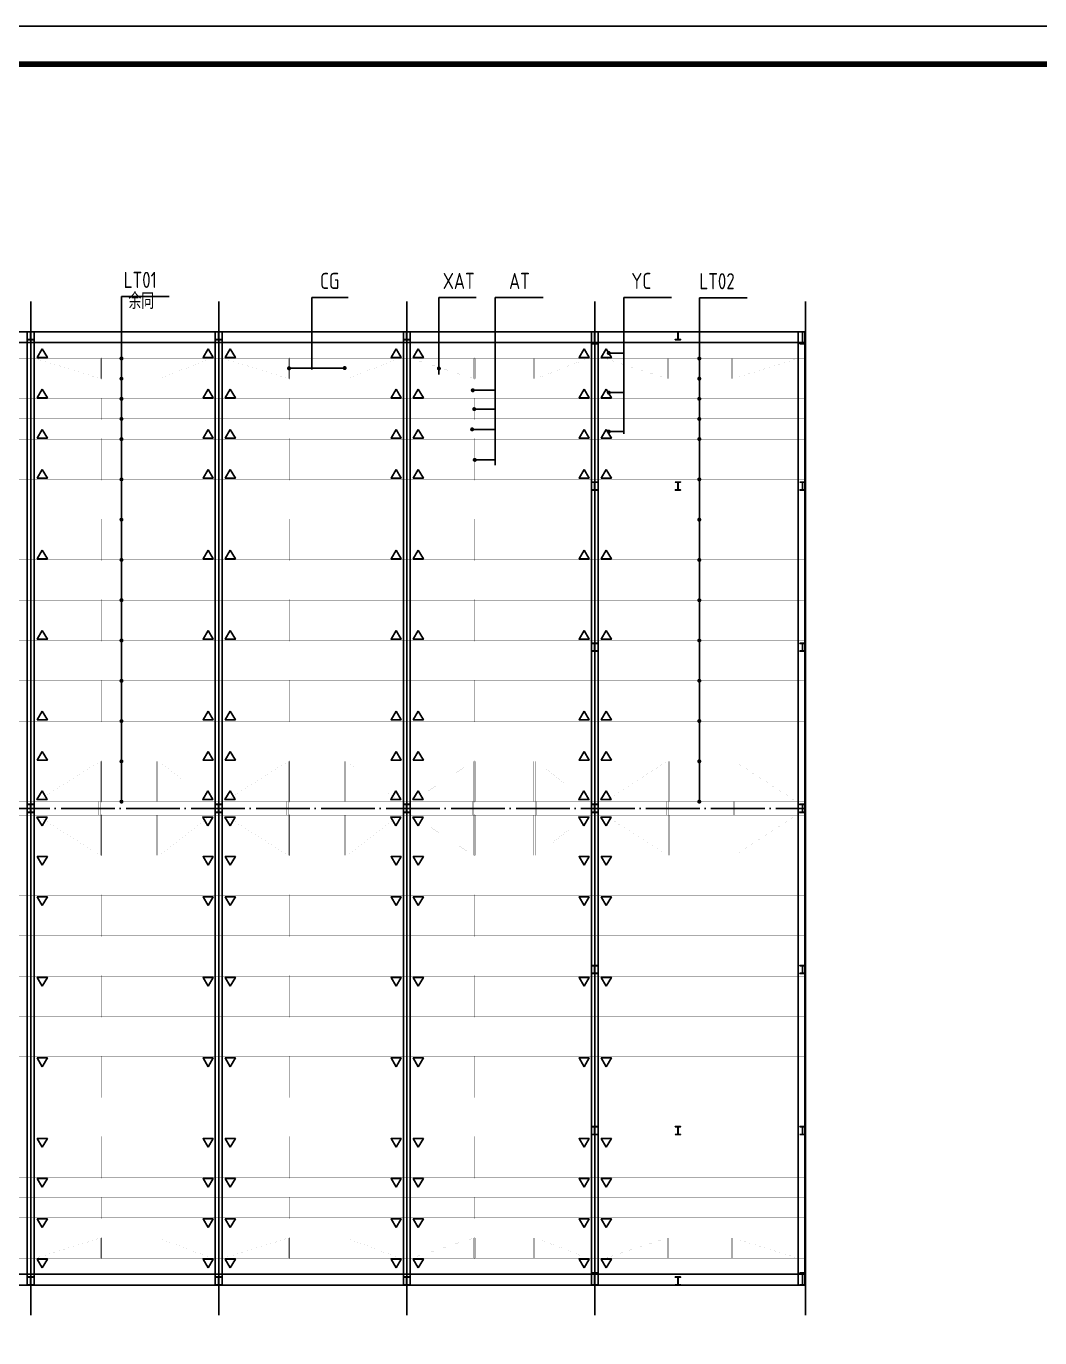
# Model space of a CAD drawing. Extents: x 180850 to 1400258, y 48356 to 327067.
# Drawn here: x 960796 to 998534, y 171543 to 220382 of the extents above; entities that cross this region are included whole.
import ezdxf
from ezdxf.enums import TextEntityAlignment as Align

# ---------------------------------------------------------------- set-up
doc = ezdxf.new("R2010")
doc.units = 0
doc.header["$LTSCALE"] = 1000
doc.linetypes.add('DOTE', pattern=[2.42, 2, -0.2, 0.02, -0.2])
doc.layers.add('_0', color=7, linetype='Continuous', lineweight=25)
for name, color, linetype in [('AXIS', 3, 'Continuous'), ('DOTE', 1, 'Continuous'), ('GL', 150, 'Continuous'), ('GZ', 50, 'Continuous'), ('LT', 27, 'Continuous'), ('PUB_TITLE', 4, 'Continuous'), ('THIN', 7, 'Continuous')]:
    doc.layers.add(name, color=color, linetype=linetype)
doc.styles.add('TSSD_Norm', font='tssdeng.shx', dxfattribs={"bigfont": 'hztxt.shx'})

# ---------------------------------------------------------------- blocks, each defined once
blk = doc.blocks.new('A$C33B20A31')
at = {"layer": 'GZ'}
for points in [[(20550, 35200), (20750, 35200), (20750, 35210), (20657, 35210), (20653, 35215), (20653, 35485), (20657, 35490), (20750, 35490), (20750, 35500), (20550, 35500), (20550, 35490), (20643, 35490), (20647, 35486), (20647, 35215), (20643, 35210), (20550, 35210), (20550, 35200)], [(27550, 35200), (27750, 35200), (27750, 35210), (27657, 35210), (27653, 35215), (27653, 35485), (27657, 35490), (27750, 35490), (27750, 35500), (27550, 35500), (27550, 35490), (27643, 35490), (27647, 35486), (27647, 35215), (27643, 35210), (27550, 35210), (27550, 35200)], [(34550, 35200), (34750, 35200), (34750, 35210), (34657, 35210), (34653, 35215), (34653, 35485), (34657, 35490), (34750, 35490), (34750, 35500), (34550, 35500), (34550, 35490), (34643, 35490), (34647, 35486), (34647, 35215), (34643, 35210), (34550, 35210), (34550, 35200)], [(41550, 35050), (41750, 35050), (41750, 35060), (41657, 35060), (41653, 35065), (41653, 35485), (41657, 35490), (41750, 35490), (41750, 35500), (41550, 35500), (41550, 35490), (41643, 35490), (41647, 35486), (41647, 35065), (41643, 35060), (41550, 35060), (41550, 35050)], [(44650, 35500), (44850, 35500), (44850, 35490), (44757, 35490), (44753, 35485), (44753, 35215), (44757, 35210), (44850, 35210), (44850, 35200), (44650, 35200), (44650, 35210), (44743, 35210), (44747, 35214), (44747, 35485), (44743, 35490), (44650, 35490), (44650, 35500)], [(49290, 35050), (49490, 35050), (49490, 35060), (49397, 35060), (49393, 35065), (49393, 35485), (49397, 35490), (49490, 35490), (49490, 35500), (49290, 35500), (49290, 35490), (49383, 35490), (49387, 35486), (49387, 35065), (49383, 35060), (49290, 35060), (49290, 35050)], [(41550, 29900), (41750, 29900), (41750, 29890), (41657, 29890), (41653, 29885), (41653, 29615), (41657, 29610), (41750, 29610), (41750, 29600), (41550, 29600), (41550, 29610), (41643, 29610), (41647, 29615), (41647, 29885), (41643, 29890), (41550, 29890), (41550, 29900)], [(44650, 29900), (44850, 29900), (44850, 29890), (44757, 29890), (44753, 29885), (44753, 29615), (44757, 29610), (44850, 29610), (44850, 29600), (44650, 29600), (44650, 29610), (44743, 29610), (44747, 29615), (44747, 29885), (44743, 29890), (44650, 29890), (44650, 29900)], [(49290, 29900), (49490, 29900), (49490, 29890), (49397, 29890), (49393, 29885), (49393, 29615), (49397, 29610), (49490, 29610), (49490, 29600), (49290, 29600), (49290, 29610), (49383, 29610), (49387, 29615), (49387, 29885), (49383, 29890), (49290, 29890), (49290, 29900)], [(41550, 23900), (41750, 23900), (41750, 23890), (41657, 23890), (41653, 23885), (41653, 23615), (41657, 23610), (41750, 23610), (41750, 23600), (41550, 23600), (41550, 23610), (41643, 23610), (41647, 23615), (41647, 23885), (41643, 23890), (41550, 23890), (41550, 23900)], [(49290, 23900), (49490, 23900), (49490, 23890), (49397, 23890), (49393, 23885), (49393, 23615), (49397, 23610), (49490, 23610), (49490, 23600), (49290, 23600), (49290, 23610), (49383, 23610), (49387, 23615), (49387, 23885), (49383, 23890), (49290, 23890), (49290, 23900)], [(20540, 17900), (20760, 17900), (20760, 17890), (20657, 17890), (20653, 17885), (20653, 17615), (20657, 17610), (20760, 17610), (20760, 17600), (20540, 17600), (20540, 17610), (20643, 17610), (20647, 17615), (20647, 17885), (20643, 17890), (20540, 17890), (20540, 17900)], [(27540, 17900), (27760, 17900), (27760, 17890), (27657, 17890), (27653, 17885), (27653, 17615), (27657, 17610), (27760, 17610), (27760, 17600), (27540, 17600), (27540, 17610), (27643, 17610), (27647, 17615), (27647, 17885), (27643, 17890), (27540, 17890), (27540, 17900)], [(34540, 17900), (34760, 17900), (34760, 17890), (34657, 17890), (34653, 17885), (34653, 17615), (34657, 17610), (34760, 17610), (34760, 17600), (34540, 17600), (34540, 17610), (34643, 17610), (34647, 17615), (34647, 17885), (34643, 17890), (34540, 17890), (34540, 17900)], [(41540, 17900), (41760, 17900), (41760, 17890), (41657, 17890), (41653, 17885), (41653, 17615), (41657, 17610), (41760, 17610), (41760, 17600), (41540, 17600), (41540, 17610), (41643, 17610), (41647, 17615), (41647, 17885), (41643, 17890), (41540, 17890), (41540, 17900)], [(49280, 17900), (49500, 17900), (49500, 17890), (49397, 17890), (49393, 17885), (49393, 17615), (49397, 17610), (49500, 17610), (49500, 17600), (49280, 17600), (49280, 17610), (49383, 17610), (49387, 17615), (49387, 17885), (49383, 17890), (49280, 17890), (49280, 17900)], [(41550, 11600), (41750, 11600), (41750, 11610), (41657, 11610), (41653, 11615), (41653, 11885), (41657, 11890), (41750, 11890), (41750, 11900), (41550, 11900), (41550, 11890), (41643, 11890), (41647, 11885), (41647, 11615), (41643, 11610), (41550, 11610), (41550, 11600)], [(49290, 11600), (49490, 11600), (49490, 11610), (49397, 11610), (49393, 11615), (49393, 11885), (49397, 11890), (49490, 11890), (49490, 11900), (49290, 11900), (49290, 11890), (49383, 11890), (49387, 11885), (49387, 11615), (49383, 11610), (49290, 11610), (49290, 11600)], [(41550, 5600), (41750, 5600), (41750, 5610), (41657, 5610), (41653, 5615), (41653, 5885), (41657, 5890), (41750, 5890), (41750, 5900), (41550, 5900), (41550, 5890), (41643, 5890), (41647, 5885), (41647, 5615), (41643, 5610), (41550, 5610), (41550, 5600)], [(44650, 5600), (44850, 5600), (44850, 5610), (44757, 5610), (44753, 5615), (44753, 5885), (44757, 5890), (44850, 5890), (44850, 5900), (44650, 5900), (44650, 5890), (44743, 5890), (44747, 5885), (44747, 5615), (44743, 5610), (44650, 5610), (44650, 5600)], [(49290, 5600), (49490, 5600), (49490, 5610), (49397, 5610), (49393, 5615), (49393, 5885), (49397, 5890), (49490, 5890), (49490, 5900), (49290, 5900), (49290, 5890), (49383, 5890), (49387, 5885), (49387, 5615), (49383, 5610), (49290, 5610), (49290, 5600)], [(20550, 0), (20750, 0), (20750, 10), (20657, 10), (20653, 15), (20653, 285), (20657, 290), (20750, 290), (20750, 300), (20550, 300), (20550, 290), (20643, 290), (20647, 286), (20647, 15), (20643, 10), (20550, 10), (20550, 0)], [(27550, 0), (27750, 0), (27750, 10), (27657, 10), (27653, 15), (27653, 285), (27657, 290), (27750, 290), (27750, 300), (27550, 300), (27550, 290), (27643, 290), (27647, 286), (27647, 15), (27643, 10), (27550, 10), (27550, 0)], [(34550, 0), (34750, 0), (34750, 10), (34657, 10), (34653, 15), (34653, 285), (34657, 290), (34750, 290), (34750, 300), (34550, 300), (34550, 290), (34643, 290), (34647, 286), (34647, 15), (34643, 10), (34550, 10), (34550, 0)], [(41550, 0), (41750, 0), (41750, 10), (41657, 10), (41653, 15), (41653, 435), (41657, 440), (41750, 440), (41750, 450), (41550, 450), (41550, 440), (41643, 440), (41647, 436), (41647, 15), (41643, 10), (41550, 10), (41550, 0)], [(44650, 300), (44850, 300), (44850, 290), (44757, 290), (44753, 285), (44753, 15), (44757, 10), (44850, 10), (44850, 0), (44650, 0), (44650, 10), (44743, 10), (44747, 14), (44747, 285), (44743, 290), (44650, 290), (44650, 300)], [(49290, 0), (49490, 0), (49490, 10), (49397, 10), (49393, 15), (49393, 435), (49397, 440), (49490, 440), (49490, 450), (49290, 450), (49290, 440), (49383, 440), (49387, 436), (49387, 15), (49383, 10), (49290, 10), (49290, 0)]]:
    blk.add_lwpolyline(points, close=True, dxfattribs=at)

msp = doc.modelspace()

# ---------------------------------------------------------------- linework, layer by layer
at = {"layer": '_0', "color": 1, "const_width": 75}
for points in [[(964379.87, 208007.52, -1), (964304.87, 208007.52, -1)], [(964379.88, 208007.52, -1), (964304.88, 208007.52, -1)], [(982449.25, 208213.48, 1), (982524.25, 208213.48, 1)], [(985894.57, 208007.54, -1), (985819.57, 208007.54, -1)], [(985894.57, 208007.54, -1), (985819.57, 208007.54, -1)], [(970544.63, 207644.62, 1), (970619.63, 207644.62, 1)], [(972691.81, 207651.21, -1), (972616.81, 207651.21, -1)], [(976123.5, 207638.81, 1), (976198.5, 207638.81, 1)], [(964379.87, 207257.52, -1), (964304.87, 207257.52, -1)], [(964379.88, 207257.52, -1), (964304.88, 207257.52, -1)], [(985894.57, 207257.54, -1), (985819.57, 207257.54, -1)], [(985894.57, 207257.54, -1), (985819.57, 207257.54, -1)], [(977385.64, 206824.92, 1), (977460.64, 206824.92, 1)], [(982449.25, 206738.22, 1), (982524.25, 206738.22, 1)], [(964379.87, 206507.52, -1), (964304.87, 206507.52, -1)], [(964379.88, 206507.52, -1), (964304.88, 206507.52, -1)], [(977440.14, 206123.55, 1), (977515.14, 206123.55, 1)], [(985894.57, 206507.54, -1), (985819.57, 206507.54, -1)], [(985894.58, 206507.54, -1), (985819.58, 206507.54, -1)], [(964379.88, 205757.52, -1), (964304.88, 205757.52, -1)], [(964379.88, 205757.52, -1), (964304.88, 205757.52, -1)], [(985894.57, 205757.54, -1), (985819.57, 205757.54, -1)], [(985894.58, 205757.54, -1), (985819.58, 205757.54, -1)], [(977361.68, 205370.45, 1), (977436.68, 205370.45, 1)], [(982449.25, 205287.63, 1), (982524.25, 205287.63, 1)], [(964379.87, 205007.52, -1), (964304.87, 205007.52, -1)], [(985894.57, 205007.54, -1), (985819.57, 205007.54, -1)], [(977458.44, 204232.84, 1), (977533.44, 204232.84, 1)], [(964379.87, 203507.52, -1), (964304.87, 203507.52, -1)], [(985894.57, 203507.54, -1), (985819.57, 203507.54, -1)], [(964379.87, 202007.52, -1), (964304.87, 202007.52, -1)], [(985894.57, 202007.54, -1), (985819.57, 202007.54, -1)], [(964379.87, 200507.52, -1), (964304.87, 200507.52, -1)], [(985894.57, 200507.54, -1), (985819.57, 200507.54, -1)], [(964379.87, 199007.52, -1), (964304.87, 199007.52, -1)], [(985894.57, 199007.54, -1), (985819.57, 199007.54, -1)], [(964379.87, 197507.52, -1), (964304.87, 197507.52, -1)], [(985894.57, 197507.54, -1), (985819.57, 197507.54, -1)], [(964379.87, 196007.52, -1), (964304.87, 196007.52, -1)], [(985894.57, 196007.54, -1), (985819.57, 196007.54, -1)], [(964379.88, 194507.52, -1), (964304.88, 194507.52, -1)], [(985894.57, 194507.54, -1), (985819.57, 194507.54, -1)], [(964379.88, 193007.52, -1), (964304.88, 193007.52, -1)], [(985894.57, 193007.54, -1), (985819.57, 193007.54, -1)], [(964379.88, 191507.52, -1), (964304.88, 191507.52, -1)], [(985894.58, 191507.54, -1), (985819.58, 191507.54, -1)]]:
    msp.add_lwpolyline(points, format="xyb", close=True, dxfattribs=at)
at = {"layer": 'AXIS', "linetype": 'ByBlock'}
for p, q in [((964342.37, 210312.59), (966123.02, 210312.59)), ((964342.37, 210312.59), (964342.39, 191557.51)), ((971431.17, 210274.57), (972777.86, 210274.57)), ((971434.94, 207594.68), (971431.17, 210274.57)), ((976161, 210274.56), (977549.06, 210274.56)), ((976161, 207412.88), (976161, 210274.56)), ((978260.24, 204038.19), (978260.24, 210274.57)), ((978260.25, 210274.57), (980040.89, 210274.57)), ((983041.67, 210274.57), (984822.32, 210274.57)), ((983041.67, 205206.24), (983041.67, 210274.57)), ((987641.2, 210262.62), (985860.56, 210262.62)), ((985860.56, 210262.62), (985860.57, 191507.54))]:
    msp.add_line(p, q, dxfattribs=at)
at = {"layer": 'AXIS'}
for p, q in [((982483.27, 208213.49), (983041.67, 208213.49)), ((970578.65, 207644.63), (971432.66, 207644.63)), ((972657.79, 207651.22), (971432.66, 207644.63)), ((977419.67, 206824.94), (978260.24, 206824.94)), ((982483.27, 206738.23), (983041.67, 206738.23)), ((977474.16, 206123.56), (978260.24, 206117.03)), ((977395.7, 205370.46), (978260.24, 205370.46)), ((982483.27, 205287.64), (983041.67, 205287.64)), ((977492.46, 204232.85), (978260.24, 204232.85))]:
    msp.add_line(p, q, dxfattribs=at)
at = {"layer": 'AXIS', "color": 4, "linetype": 'ByBlock', "ltscale": 0.1}
for points in [[(940312.22, 209007.57), (989812.22, 209007.57), (989812.22, 208607.57), (940312.22, 208607.57)], [(940312.22, 173507.57), (989812.22, 173507.57), (989812.22, 173907.57), (940312.22, 173907.57)]]:
    msp.add_lwpolyline(points, close=True, dxfattribs=at)
at = {"layer": 'AXIS', "color": 6, "linetype": 'ByBlock'}
for points in [[(961395.54, 208369.15), (961582.72, 208044.95), (961208.37, 208044.95)], [(961395.54, 208369.15), (961582.72, 208044.95), (961208.37, 208044.95)], [(967568.34, 208369.15), (967381.16, 208044.95), (967755.52, 208044.95)], [(967568.34, 208369.15), (967381.16, 208044.95), (967755.52, 208044.95)], [(968395.54, 208369.15), (968582.72, 208044.95), (968208.37, 208044.95)], [(968395.54, 208369.15), (968582.72, 208044.95), (968208.37, 208044.95)], [(974568.34, 208369.15), (974381.16, 208044.95), (974755.52, 208044.95)], [(974568.34, 208369.15), (974381.16, 208044.95), (974755.52, 208044.95)], [(975395.54, 208369.15), (975582.72, 208044.95), (975208.37, 208044.95)], [(975395.54, 208369.15), (975582.72, 208044.95), (975208.37, 208044.95)], [(981568.34, 208369.15), (981381.16, 208044.95), (981755.52, 208044.95)], [(981568.34, 208369.15), (981381.16, 208044.95), (981755.52, 208044.95)], [(982395.54, 208369.15), (982582.72, 208044.95), (982208.37, 208044.95)], [(982395.54, 208369.15), (982582.72, 208044.95), (982208.37, 208044.95)], [(961395.54, 206869.15), (961582.72, 206544.95), (961208.37, 206544.95)], [(961395.54, 206869.15), (961582.72, 206544.95), (961208.37, 206544.95)], [(967568.34, 206869.15), (967381.16, 206544.95), (967755.52, 206544.95)], [(967568.34, 206869.15), (967381.16, 206544.95), (967755.52, 206544.95)], [(968395.54, 206869.15), (968582.72, 206544.95), (968208.37, 206544.95)], [(968395.54, 206869.15), (968582.72, 206544.95), (968208.37, 206544.95)], [(974568.34, 206869.15), (974381.16, 206544.95), (974755.52, 206544.95)], [(974568.34, 206869.15), (974381.16, 206544.95), (974755.52, 206544.95)], [(975395.54, 206869.15), (975582.72, 206544.95), (975208.37, 206544.95)], [(975395.54, 206869.15), (975582.72, 206544.95), (975208.37, 206544.95)], [(981568.34, 206869.15), (981381.16, 206544.95), (981755.52, 206544.95)], [(981568.34, 206869.15), (981381.16, 206544.95), (981755.52, 206544.95)], [(982395.54, 206869.15), (982582.72, 206544.95), (982208.37, 206544.95)], [(982395.54, 206869.15), (982582.72, 206544.95), (982208.37, 206544.95)], [(961395.55, 205369.15), (961582.72, 205044.95), (961208.37, 205044.95)], [(967568.34, 205369.15), (967381.16, 205044.95), (967755.52, 205044.95)], [(968395.55, 205369.15), (968582.72, 205044.95), (968208.37, 205044.95)], [(974568.34, 205369.15), (974381.16, 205044.95), (974755.52, 205044.95)], [(975395.55, 205369.15), (975582.72, 205044.95), (975208.37, 205044.95)], [(981568.34, 205369.15), (981381.16, 205044.95), (981755.52, 205044.95)], [(982395.55, 205369.15), (982582.72, 205044.95), (982208.37, 205044.95)], [(961395.54, 203877.6), (961582.72, 203553.39), (961208.37, 203553.39)], [(967568.34, 203877.6), (967381.16, 203553.39), (967755.52, 203553.39)], [(968395.54, 203877.6), (968582.72, 203553.39), (968208.37, 203553.39)], [(974568.34, 203877.6), (974381.16, 203553.39), (974755.52, 203553.39)], [(975395.54, 203877.6), (975582.72, 203553.39), (975208.37, 203553.39)], [(981568.34, 203877.6), (981381.16, 203553.39), (981755.52, 203553.39)], [(982395.54, 203877.6), (982582.72, 203553.39), (982208.37, 203553.39)], [(961395.55, 200877.6), (961582.72, 200553.39), (961208.37, 200553.39)], [(967568.34, 200877.6), (967381.16, 200553.39), (967755.52, 200553.39)], [(968395.55, 200877.6), (968582.72, 200553.39), (968208.37, 200553.39)], [(974568.34, 200877.6), (974381.16, 200553.39), (974755.52, 200553.39)], [(975395.55, 200877.6), (975582.72, 200553.39), (975208.37, 200553.39)], [(981568.34, 200877.6), (981381.16, 200553.39), (981755.52, 200553.39)], [(982395.55, 200877.6), (982582.72, 200553.39), (982208.37, 200553.39)], [(961395.55, 197877.6), (961582.73, 197553.39), (961208.37, 197553.39)], [(967568.34, 197877.6), (967381.17, 197553.39), (967755.52, 197553.39)], [(968395.55, 197877.6), (968582.73, 197553.39), (968208.37, 197553.39)], [(974568.34, 197877.6), (974381.17, 197553.39), (974755.52, 197553.39)], [(975395.55, 197877.6), (975582.73, 197553.39), (975208.37, 197553.39)], [(981568.34, 197877.6), (981381.17, 197553.39), (981755.52, 197553.39)], [(982395.55, 197877.6), (982582.73, 197553.39), (982208.37, 197553.39)], [(961395.55, 194877.6), (961582.73, 194553.39), (961208.37, 194553.39)], [(967568.34, 194877.6), (967381.17, 194553.39), (967755.52, 194553.39)], [(968395.55, 194877.6), (968582.73, 194553.39), (968208.37, 194553.39)], [(974568.34, 194877.6), (974381.17, 194553.39), (974755.52, 194553.39)], [(975395.55, 194877.6), (975582.73, 194553.39), (975208.37, 194553.39)], [(981568.34, 194877.6), (981381.17, 194553.39), (981755.52, 194553.39)], [(982395.55, 194877.6), (982582.73, 194553.39), (982208.37, 194553.39)], [(961395.55, 193377.6), (961582.73, 193053.39), (961208.37, 193053.39)], [(967568.34, 193377.6), (967381.16, 193053.39), (967755.52, 193053.39)], [(968395.55, 193377.6), (968582.73, 193053.39), (968208.37, 193053.39)], [(974568.34, 193377.6), (974381.16, 193053.39), (974755.52, 193053.39)], [(975395.55, 193377.6), (975582.73, 193053.39), (975208.37, 193053.39)], [(981568.34, 193377.6), (981381.16, 193053.39), (981755.52, 193053.39)], [(982395.55, 193377.6), (982582.73, 193053.39), (982208.37, 193053.39)], [(961384.08, 191906.35), (961571.25, 191582.14), (961196.9, 191582.14)], [(967556.87, 191906.35), (967369.69, 191582.14), (967744.05, 191582.14)], [(968384.08, 191906.35), (968571.25, 191582.14), (968196.9, 191582.14)], [(974556.87, 191906.35), (974369.69, 191582.14), (974744.05, 191582.14)], [(975384.08, 191906.35), (975571.25, 191582.14), (975196.9, 191582.14)], [(981556.87, 191906.35), (981369.69, 191582.14), (981744.05, 191582.14)], [(982384.08, 191906.35), (982571.25, 191582.14), (982196.9, 191582.14)], [(961384.08, 190608.8), (961571.25, 190933), (961196.9, 190933)], [(967556.87, 190608.8), (967369.69, 190933), (967744.05, 190933)], [(968384.08, 190608.8), (968571.25, 190933), (968196.9, 190933)], [(974556.87, 190608.8), (974369.69, 190933), (974744.05, 190933)], [(975384.08, 190608.8), (975571.25, 190933), (975196.9, 190933)], [(981556.87, 190608.8), (981369.69, 190933), (981744.05, 190933)], [(982384.08, 190608.8), (982571.25, 190933), (982196.9, 190933)], [(961395.55, 189137.55), (961582.73, 189461.75), (961208.37, 189461.75)], [(967568.34, 189137.55), (967381.16, 189461.75), (967755.52, 189461.75)], [(968395.55, 189137.55), (968582.73, 189461.75), (968208.37, 189461.75)], [(974568.34, 189137.55), (974381.16, 189461.75), (974755.52, 189461.75)], [(975395.55, 189137.55), (975582.73, 189461.75), (975208.37, 189461.75)], [(981568.34, 189137.55), (981381.16, 189461.75), (981755.52, 189461.75)], [(982395.55, 189137.55), (982582.73, 189461.75), (982208.37, 189461.75)], [(961395.55, 187637.55), (961582.73, 187961.75), (961208.37, 187961.75)], [(967568.34, 187637.55), (967381.17, 187961.75), (967755.52, 187961.75)], [(968395.55, 187637.55), (968582.73, 187961.75), (968208.37, 187961.75)], [(974568.34, 187637.55), (974381.17, 187961.75), (974755.52, 187961.75)], [(975395.55, 187637.55), (975582.73, 187961.75), (975208.37, 187961.75)], [(981568.34, 187637.55), (981381.17, 187961.75), (981755.52, 187961.75)], [(982395.55, 187637.55), (982582.73, 187961.75), (982208.37, 187961.75)], [(961395.55, 184637.55), (961582.73, 184961.75), (961208.37, 184961.75)], [(967568.34, 184637.55), (967381.17, 184961.75), (967755.52, 184961.75)], [(968395.55, 184637.55), (968582.73, 184961.75), (968208.37, 184961.75)], [(974568.34, 184637.55), (974381.17, 184961.75), (974755.52, 184961.75)], [(975395.55, 184637.55), (975582.73, 184961.75), (975208.37, 184961.75)], [(981568.34, 184637.55), (981381.17, 184961.75), (981755.52, 184961.75)], [(982395.55, 184637.55), (982582.73, 184961.75), (982208.37, 184961.75)], [(961395.55, 181637.55), (961582.72, 181961.75), (961208.37, 181961.75)], [(967568.34, 181637.55), (967381.16, 181961.75), (967755.52, 181961.75)], [(968395.55, 181637.55), (968582.72, 181961.75), (968208.37, 181961.75)], [(974568.34, 181637.55), (974381.16, 181961.75), (974755.52, 181961.75)], [(975395.55, 181637.55), (975582.72, 181961.75), (975208.37, 181961.75)], [(981568.34, 181637.55), (981381.16, 181961.75), (981755.52, 181961.75)], [(982395.55, 181637.55), (982582.72, 181961.75), (982208.37, 181961.75)], [(961395.54, 178637.55), (961582.72, 178961.75), (961208.37, 178961.75)], [(967568.34, 178637.55), (967381.16, 178961.75), (967755.52, 178961.75)], [(968395.54, 178637.55), (968582.72, 178961.75), (968208.37, 178961.75)], [(974568.34, 178637.55), (974381.16, 178961.75), (974755.52, 178961.75)], [(975395.54, 178637.55), (975582.72, 178961.75), (975208.37, 178961.75)], [(981568.34, 178637.55), (981381.16, 178961.75), (981755.52, 178961.75)], [(982395.54, 178637.55), (982582.72, 178961.75), (982208.37, 178961.75)], [(961395.55, 177145.99), (961582.72, 177470.19), (961208.37, 177470.19)], [(967568.34, 177145.99), (967381.16, 177470.19), (967755.52, 177470.19)], [(968395.55, 177145.99), (968582.72, 177470.19), (968208.37, 177470.19)], [(974568.34, 177145.99), (974381.16, 177470.19), (974755.52, 177470.19)], [(975395.55, 177145.99), (975582.72, 177470.19), (975208.37, 177470.19)], [(981568.34, 177145.99), (981381.16, 177470.19), (981755.52, 177470.19)], [(982395.55, 177145.99), (982582.72, 177470.19), (982208.37, 177470.19)], [(961395.54, 175645.99), (961582.72, 175970.19), (961208.37, 175970.19)], [(961395.54, 175645.99), (961582.72, 175970.19), (961208.37, 175970.19)], [(967568.34, 175645.99), (967381.16, 175970.19), (967755.52, 175970.19)], [(967568.34, 175645.99), (967381.16, 175970.19), (967755.52, 175970.19)], [(968395.54, 175645.99), (968582.72, 175970.19), (968208.37, 175970.19)], [(968395.54, 175645.99), (968582.72, 175970.19), (968208.37, 175970.19)], [(974568.34, 175645.99), (974381.16, 175970.19), (974755.52, 175970.19)], [(974568.34, 175645.99), (974381.16, 175970.19), (974755.52, 175970.19)], [(975395.54, 175645.99), (975582.72, 175970.19), (975208.37, 175970.19)], [(975395.54, 175645.99), (975582.72, 175970.19), (975208.37, 175970.19)], [(981568.34, 175645.99), (981381.16, 175970.19), (981755.52, 175970.19)], [(981568.34, 175645.99), (981381.16, 175970.19), (981755.52, 175970.19)], [(982395.54, 175645.99), (982582.72, 175970.19), (982208.37, 175970.19)], [(982395.54, 175645.99), (982582.72, 175970.19), (982208.37, 175970.19)], [(961395.54, 174145.99), (961582.72, 174470.19), (961208.37, 174470.19)], [(961395.54, 174145.99), (961582.72, 174470.19), (961208.37, 174470.19)], [(967568.34, 174145.99), (967381.16, 174470.19), (967755.52, 174470.19)], [(967568.34, 174145.99), (967381.16, 174470.19), (967755.52, 174470.19)], [(968395.54, 174145.99), (968582.72, 174470.19), (968208.37, 174470.19)], [(968395.54, 174145.99), (968582.72, 174470.19), (968208.37, 174470.19)], [(974568.34, 174145.99), (974381.16, 174470.19), (974755.52, 174470.19)], [(974568.34, 174145.99), (974381.16, 174470.19), (974755.52, 174470.19)], [(975395.54, 174145.99), (975582.72, 174470.19), (975208.37, 174470.19)], [(975395.54, 174145.99), (975582.72, 174470.19), (975208.37, 174470.19)], [(981568.34, 174145.99), (981381.16, 174470.19), (981755.52, 174470.19)], [(981568.34, 174145.99), (981381.16, 174470.19), (981755.52, 174470.19)], [(982395.54, 174145.99), (982582.72, 174470.19), (982208.37, 174470.19)], [(982395.54, 174145.99), (982582.72, 174470.19), (982208.37, 174470.19)]]:
    msp.add_lwpolyline(points, close=True, dxfattribs=at)
at = {"layer": 'AXIS', "color": 3, "linetype": 'ByBlock', "const_width": 1}
for points in [[(961241.16, 208037.53), (961241.16, 207977.53), (963466.59, 207287.54), (963466.59, 207227.54)], [(963586.59, 207227.54), (963586.59, 207287.54), (963586.59, 207977.54), (963586.59, 208037.54)], [(965653.06, 207227.54), (965653.06, 207287.54), (965653.06, 207977.54), (965653.06, 208037.54)], [(967616.49, 208037.53), (967616.49, 207977.53), (965802, 207287.53), (965802, 207227.53)], [(968241.16, 208037.53), (968241.16, 207977.53), (970466.59, 207287.54), (970466.59, 207227.54)], [(970586.59, 207227.54), (970586.59, 207287.54), (970586.59, 207977.54), (970586.59, 208037.54)], [(972653.06, 207227.54), (972653.06, 207287.54), (972653.06, 207977.54), (972653.06, 208037.54)], [(974616.49, 208037.53), (974616.49, 207977.53), (972802, 207287.53), (972802, 207227.53)], [(975241.16, 208037.53), (975241.16, 207977.53), (977366.59, 207287.54), (977366.59, 207227.54)], [(977486.59, 207227.54), (977486.59, 207287.54), (977486.59, 207977.54), (977486.59, 208037.54)], [(979709.14, 207227.54), (979709.14, 207287.54), (979709.14, 207977.54), (979709.14, 208037.54)], [(981616.49, 208037.53), (981616.49, 207977.53), (979858.08, 207287.53), (979858.08, 207227.53)], [(982439.21, 208037.53), (982439.21, 207977.53), (984582.8, 207287.53), (984582.8, 207227.53)], [(984694.84, 207227.54), (984694.84, 207287.54), (984694.84, 207977.54), (984694.84, 208037.54)], [(987073.05, 207227.54), (987073.05, 207287.54), (987073.05, 207977.54), (987073.05, 208037.54)], [(989434.4, 208037.53), (989434.4, 207977.53), (987216.83, 207287.54), (987216.83, 207227.54)], [(963526.59, 206477.54), (963526.59, 206537.54), (963526.59, 207227.54), (963526.59, 207287.54)], [(965727.53, 206477.53), (965727.53, 206537.53), (965727.53, 207227.53), (965727.53, 207287.53)], [(970526.59, 206477.54), (970526.59, 206537.54), (970526.59, 207227.54), (970526.59, 207287.54)], [(972727.53, 206477.53), (972727.53, 206537.53), (972727.53, 207227.53), (972727.53, 207287.53)], [(977426.59, 206477.54), (977426.59, 206537.54), (977426.59, 207227.54), (977426.59, 207287.54)], [(979783.61, 206477.53), (979783.61, 206537.53), (979783.61, 207227.53), (979783.61, 207287.53)], [(984634.84, 206477.53), (984634.84, 206537.53), (984634.84, 207227.53), (984634.84, 207287.53)], [(987154.18, 206477.54), (987154.18, 206537.54), (987154.18, 207227.54), (987154.18, 207287.54)], [(963586.59, 205727.54), (963586.59, 205787.54), (963586.59, 206477.54), (963586.59, 206537.54)], [(965667.53, 205727.53), (965667.53, 205787.53), (965667.53, 206477.53), (965667.53, 206537.53)], [(970586.59, 205727.54), (970586.59, 205787.54), (970586.59, 206477.54), (970586.59, 206537.54)], [(972667.53, 205727.53), (972667.53, 205787.53), (972667.53, 206477.53), (972667.53, 206537.53)], [(977486.59, 205727.54), (977486.59, 205787.54), (977486.59, 206477.54), (977486.59, 206537.54)], [(979723.61, 205727.53), (979723.61, 205787.53), (979723.61, 206477.53), (979723.61, 206537.53)], [(984754.84, 205727.53), (984754.84, 205787.53), (984754.84, 206477.53), (984754.84, 206537.53)], [(987098.58, 205727.53), (987098.58, 205787.53), (987098.58, 206477.53), (987098.58, 206537.53)], [(963526.59, 204977.54), (963526.59, 205037.54), (963526.59, 205727.54), (963526.59, 205787.54)], [(965727.53, 204977.53), (965727.53, 205037.53), (965727.53, 205727.53), (965727.53, 205787.53)], [(970526.59, 204977.54), (970526.59, 205037.54), (970526.59, 205727.54), (970526.59, 205787.54)], [(972727.53, 204977.53), (972727.53, 205037.53), (972727.53, 205727.53), (972727.53, 205787.53)], [(977426.59, 204977.54), (977426.59, 205037.54), (977426.59, 205727.54), (977426.59, 205787.54)], [(979783.61, 204977.53), (979783.61, 205037.53), (979783.61, 205727.53), (979783.61, 205787.53)], [(984677.82, 204977.53), (984677.82, 205037.53), (984677.82, 205727.53), (984677.82, 205787.53)], [(987158.58, 204977.53), (987158.58, 205037.53), (987158.58, 205727.53), (987158.58, 205787.53)], [(963586.59, 203477.53), (963586.59, 203537.53), (963586.59, 204977.54), (963586.59, 205037.54)], [(965667.53, 203477.53), (965667.53, 203537.53), (965667.53, 204977.53), (965667.53, 205037.53)], [(970586.59, 203477.53), (970586.59, 203537.53), (970586.59, 204977.54), (970586.59, 205037.54)], [(972667.53, 203477.53), (972667.53, 203537.53), (972667.53, 204977.53), (972667.53, 205037.53)], [(977486.59, 203477.53), (977486.59, 203537.53), (977486.59, 204977.54), (977486.59, 205037.54)], [(979723.61, 203477.53), (979723.61, 203537.53), (979723.61, 204977.53), (979723.61, 205037.53)], [(984737.83, 203477.49), (984737.83, 203537.49), (984737.83, 204977.49), (984737.83, 205037.49)], [(987098.59, 203477.5), (987098.59, 203537.5), (987098.59, 204977.5), (987098.59, 205037.5)], [(963526.59, 201977.53), (963526.59, 202037.53), (963526.59, 203477.53), (963526.59, 203537.53)], [(965727.53, 201977.53), (965727.53, 202037.53), (965727.53, 203477.53), (965727.53, 203537.53)], [(970526.59, 201977.53), (970526.59, 202037.53), (970526.59, 203477.53), (970526.59, 203537.53)], [(972727.53, 201977.53), (972727.53, 202037.53), (972727.53, 203477.53), (972727.53, 203537.53)], [(977426.59, 201977.53), (977426.59, 202037.53), (977426.59, 203477.53), (977426.59, 203537.53)], [(979783.61, 201977.53), (979783.61, 202037.53), (979783.61, 203477.53), (979783.61, 203537.53)], [(984677.83, 201977.49), (984677.83, 202037.49), (984677.83, 203477.49), (984677.83, 203537.49)], [(987158.59, 201977.5), (987158.59, 202037.5), (987158.59, 203477.5), (987158.59, 203537.5)], [(963586.59, 200477.53), (963586.59, 200537.53), (963586.59, 201977.54), (963586.59, 202037.54)], [(965667.53, 200477.53), (965667.53, 200537.53), (965667.53, 201977.53), (965667.53, 202037.53)], [(970586.59, 200477.53), (970586.59, 200537.53), (970586.59, 201977.54), (970586.59, 202037.54)], [(972667.53, 200477.53), (972667.53, 200537.53), (972667.53, 201977.53), (972667.53, 202037.53)], [(977486.59, 200477.53), (977486.59, 200537.53), (977486.59, 201977.54), (977486.59, 202037.54)], [(979723.61, 200477.53), (979723.61, 200537.53), (979723.61, 201977.53), (979723.61, 202037.53)], [(984737.83, 200477.49), (984737.83, 200537.49), (984737.83, 201977.49), (984737.83, 202037.49)], [(987098.59, 200477.5), (987098.59, 200537.5), (987098.59, 201977.5), (987098.59, 202037.5)], [(963526.59, 198977.53), (963526.59, 199037.53), (963526.59, 200477.53), (963526.59, 200537.53)], [(965727.53, 198977.53), (965727.53, 199037.53), (965727.53, 200477.53), (965727.53, 200537.53)], [(970526.59, 198977.53), (970526.59, 199037.53), (970526.59, 200477.53), (970526.59, 200537.53)], [(972727.53, 198977.53), (972727.53, 199037.53), (972727.53, 200477.53), (972727.53, 200537.53)], [(977426.59, 198977.53), (977426.59, 199037.53), (977426.59, 200477.53), (977426.59, 200537.53)], [(979783.61, 198977.53), (979783.61, 199037.53), (979783.61, 200477.53), (979783.61, 200537.53)], [(984677.83, 198977.49), (984677.83, 199037.49), (984677.83, 200477.49), (984677.83, 200537.49)], [(987158.59, 198977.5), (987158.59, 199037.5), (987158.59, 200477.5), (987158.59, 200537.5)], [(963586.59, 197477.53), (963586.59, 197537.53), (963586.59, 198977.54), (963586.59, 199037.54)], [(965667.53, 197477.53), (965667.53, 197537.53), (965667.53, 198977.53), (965667.53, 199037.53)], [(970586.59, 197477.53), (970586.59, 197537.53), (970586.59, 198977.54), (970586.59, 199037.54)], [(972667.53, 197477.53), (972667.53, 197537.53), (972667.53, 198977.53), (972667.53, 199037.53)], [(977486.59, 197477.53), (977486.59, 197537.53), (977486.59, 198977.54), (977486.59, 199037.54)], [(979723.62, 197477.53), (979723.62, 197537.53), (979723.61, 198977.53), (979723.61, 199037.53)], [(984737.83, 197477.49), (984737.83, 197537.49), (984737.83, 198977.49), (984737.83, 199037.49)], [(987098.59, 197477.5), (987098.59, 197537.5), (987098.59, 198977.5), (987098.59, 199037.5)], [(963526.6, 195977.53), (963526.6, 196037.53), (963526.6, 197477.53), (963526.6, 197537.53)], [(965727.54, 195977.53), (965727.54, 196037.53), (965727.54, 197477.53), (965727.54, 197537.53)], [(970526.6, 195977.53), (970526.6, 196037.53), (970526.6, 197477.53), (970526.6, 197537.53)], [(972727.54, 195977.53), (972727.54, 196037.53), (972727.54, 197477.53), (972727.54, 197537.53)], [(977426.6, 195977.53), (977426.6, 196037.53), (977426.6, 197477.53), (977426.6, 197537.53)], [(979783.62, 195977.53), (979783.62, 196037.53), (979783.62, 197477.53), (979783.62, 197537.53)], [(984677.83, 195977.49), (984677.83, 196037.49), (984677.83, 197477.49), (984677.83, 197537.49)], [(987158.59, 195977.5), (987158.59, 196037.5), (987158.59, 197477.5), (987158.59, 197537.5)], [(963586.6, 194477.53), (963586.6, 194537.53), (963586.6, 195977.54), (963586.6, 196037.54)], [(965667.54, 194477.53), (965667.54, 194537.53), (965667.54, 195977.53), (965667.54, 196037.53)], [(970586.6, 194477.53), (970586.6, 194537.53), (970586.6, 195977.54), (970586.6, 196037.54)], [(972667.54, 194477.53), (972667.54, 194537.53), (972667.54, 195977.53), (972667.54, 196037.53)], [(977486.6, 194477.53), (977486.6, 194537.53), (977486.6, 195977.54), (977486.6, 196037.54)], [(979723.62, 194477.53), (979723.62, 194537.53), (979723.62, 195977.53), (979723.62, 196037.53)], [(984737.83, 194477.49), (984737.83, 194537.49), (984737.83, 195977.49), (984737.83, 196037.49)], [(987098.59, 194477.5), (987098.59, 194537.5), (987098.59, 195977.5), (987098.59, 196037.5)], [(963526.6, 192977.53), (963526.6, 193037.53), (963526.6, 194477.53), (963526.6, 194537.53)], [(965727.54, 192977.53), (965727.54, 193037.53), (965727.54, 194477.53), (965727.54, 194537.53)], [(970526.6, 192977.53), (970526.6, 193037.53), (970526.6, 194477.53), (970526.6, 194537.53)], [(972727.54, 192977.53), (972727.54, 193037.53), (972727.54, 194477.53), (972727.54, 194537.53)], [(977426.6, 192977.53), (977426.6, 193037.53), (977426.6, 194477.53), (977426.6, 194537.53)], [(979783.62, 192977.53), (979783.62, 193037.53), (979783.62, 194477.53), (979783.62, 194537.53)], [(984677.83, 192977.49), (984677.83, 193037.49), (984677.83, 194477.49), (984677.83, 194537.49)], [(987158.59, 192977.5), (987158.59, 193037.5), (987158.59, 194477.5), (987158.59, 194537.5)], [(961223.97, 191477.12), (961223.97, 191537.12), (963496.88, 192977.12), (963496.88, 193037.12)], [(963586.6, 191477.53), (963586.6, 191537.53), (963586.6, 192977.54), (963586.6, 193037.54)], [(965667.54, 191477.53), (965667.54, 191537.53), (965667.54, 192977.53), (965667.54, 193037.53)], [(967638.67, 191477.12), (967638.67, 191537.12), (965787.24, 192977.12), (965787.24, 193037.12)], [(968223.97, 191477.12), (968223.97, 191537.12), (970496.88, 192977.12), (970496.88, 193037.12)], [(970586.6, 191477.53), (970586.6, 191537.53), (970586.6, 192977.54), (970586.6, 193037.54)], [(972667.54, 191477.53), (972667.54, 191537.53), (972667.54, 192977.53), (972667.54, 193037.53)], [(974638.67, 191477.12), (974638.67, 191537.12), (972787.24, 192977.12), (972787.24, 193037.12)], [(975223.97, 191477.12), (975223.97, 191537.12), (977396.88, 192977.12), (977396.88, 193037.12)], [(977486.6, 191477.53), (977486.6, 191537.53), (977486.6, 192977.54), (977486.6, 193037.54)], [(979723.62, 191477.53), (979723.62, 191537.53), (979723.62, 192977.53), (979723.62, 193037.53)], [(981638.67, 191477.12), (981638.67, 191537.12), (979843.32, 192977.12), (979843.32, 193037.12)], [(982379.02, 191477.5), (982379.02, 191537.5), (984617.83, 192977.5), (984617.83, 193037.5)], [(984737.83, 191477.49), (984737.83, 191537.49), (984737.83, 192977.49), (984737.83, 193037.49)], [(987098.59, 191477.5), (987098.59, 191537.5), (987098.59, 192977.5), (987098.59, 193037.5)], [(989434.41, 191477.5), (989434.41, 191537.5), (987218.59, 192977.51), (987218.59, 193037.51)], [(963526.6, 190977.65), (963526.6, 191037.65), (963526.6, 191477.49), (963526.6, 191537.49)], [(963526.6, 191537.49), (963526.6, 191477.49), (963526.6, 191037.65), (963526.6, 190977.65)], [(965727.54, 190977.65), (965727.54, 191037.65), (965727.54, 191477.49), (965727.54, 191537.49)], [(965727.54, 191537.49), (965727.54, 191477.49), (965727.54, 191037.65), (965727.54, 190977.65)], [(970526.6, 190977.65), (970526.6, 191037.65), (970526.6, 191477.49), (970526.6, 191537.49)], [(970526.6, 191537.49), (970526.6, 191477.49), (970526.6, 191037.65), (970526.6, 190977.65)], [(972727.54, 190977.65), (972727.54, 191037.65), (972727.54, 191477.49), (972727.54, 191537.49)], [(972727.54, 191537.49), (972727.54, 191477.49), (972727.54, 191037.65), (972727.54, 190977.65)], [(977426.6, 190977.65), (977426.6, 191037.65), (977426.6, 191477.49), (977426.6, 191537.49)], [(977426.6, 191537.49), (977426.6, 191477.49), (977426.6, 191037.65), (977426.6, 190977.65)], [(979783.62, 190977.65), (979783.62, 191037.65), (979783.62, 191477.49), (979783.62, 191537.49)], [(979783.62, 191537.49), (979783.62, 191477.49), (979783.62, 191037.65), (979783.62, 190977.65)], [(984677.83, 190977.65), (984677.83, 191037.65), (984677.83, 191477.49), (984677.83, 191537.49)], [(984677.83, 191537.49), (984677.83, 191477.49), (984677.83, 191037.65), (984677.83, 190977.65)], [(987158.59, 190977.66), (987158.59, 191037.66), (987158.59, 191477.5), (987158.59, 191537.5)], [(987158.59, 191537.49), (987158.59, 191477.49), (987158.59, 191037.65), (987158.59, 190977.65)], [(961223.97, 191038.03), (961223.97, 190978.03), (963496.88, 189538.03), (963496.88, 189478.03)], [(963586.6, 191037.61), (963586.6, 190977.61), (963586.6, 189537.61), (963586.6, 189477.61)], [(965667.54, 191037.62), (965667.54, 190977.62), (965667.54, 189537.61), (965667.54, 189477.61)], [(967638.67, 191038.03), (967638.67, 190978.03), (965787.24, 189538.03), (965787.24, 189478.03)], [(968223.97, 191038.03), (968223.97, 190978.03), (970496.88, 189538.03), (970496.88, 189478.03)], [(970586.6, 191037.61), (970586.6, 190977.61), (970586.6, 189537.61), (970586.6, 189477.61)], [(972667.54, 191037.62), (972667.54, 190977.62), (972667.54, 189537.61), (972667.54, 189477.61)], [(974638.67, 191038.03), (974638.67, 190978.03), (972787.24, 189538.03), (972787.24, 189478.03)], [(975223.97, 191038.03), (975223.97, 190978.03), (977396.88, 189538.03), (977396.88, 189478.03)], [(977486.6, 191037.61), (977486.6, 190977.61), (977486.6, 189537.61), (977486.6, 189477.61)], [(979723.62, 191037.62), (979723.62, 190977.62), (979723.62, 189537.61), (979723.62, 189477.61)], [(981638.67, 191038.03), (981638.67, 190978.03), (979843.32, 189538.03), (979843.32, 189478.03)], [(982379.02, 191037.65), (982379.02, 190977.65), (984617.83, 189537.65), (984617.83, 189477.65)], [(984737.83, 191037.65), (984737.83, 190977.65), (984737.83, 189537.65), (984737.83, 189477.65)], [(987098.59, 191037.64), (987098.59, 190977.64), (987098.59, 189537.64), (987098.59, 189477.64)], [(989434.41, 191037.64), (989434.41, 190977.64), (987218.59, 189537.64), (987218.59, 189477.64)], [(963526.6, 189537.61), (963526.6, 189477.61), (963526.6, 188037.61), (963526.6, 187977.61)], [(965727.54, 189537.62), (965727.54, 189477.62), (965727.54, 188037.62), (965727.54, 187977.62)], [(970526.6, 189537.61), (970526.6, 189477.61), (970526.6, 188037.61), (970526.6, 187977.61)], [(972727.54, 189537.62), (972727.54, 189477.62), (972727.54, 188037.62), (972727.54, 187977.62)], [(977426.6, 189537.61), (977426.6, 189477.61), (977426.6, 188037.61), (977426.6, 187977.61)], [(979783.62, 189537.62), (979783.62, 189477.62), (979783.62, 188037.62), (979783.62, 187977.62)], [(984677.83, 189537.65), (984677.83, 189477.65), (984677.83, 188037.65), (984677.83, 187977.65)], [(987158.59, 189537.64), (987158.59, 189477.64), (987158.59, 188037.64), (987158.59, 187977.64)], [(963586.6, 188037.61), (963586.6, 187977.61), (963586.6, 186537.61), (963586.6, 186477.61)], [(965667.54, 188037.62), (965667.54, 187977.62), (965667.54, 186537.61), (965667.54, 186477.61)], [(970586.6, 188037.61), (970586.6, 187977.61), (970586.6, 186537.61), (970586.6, 186477.61)], [(972667.54, 188037.62), (972667.54, 187977.62), (972667.54, 186537.61), (972667.54, 186477.61)], [(977486.6, 188037.61), (977486.6, 187977.61), (977486.6, 186537.61), (977486.6, 186477.61)], [(979723.62, 188037.62), (979723.62, 187977.62), (979723.62, 186537.61), (979723.62, 186477.61)], [(984737.83, 188037.65), (984737.83, 187977.65), (984737.83, 186537.65), (984737.83, 186477.65)], [(987098.59, 188037.64), (987098.59, 187977.64), (987098.59, 186537.64), (987098.59, 186477.64)], [(963526.6, 186537.61), (963526.6, 186477.61), (963526.6, 185037.61), (963526.6, 184977.61)], [(965727.54, 186537.62), (965727.54, 186477.62), (965727.54, 185037.62), (965727.54, 184977.62)], [(970526.6, 186537.61), (970526.6, 186477.61), (970526.6, 185037.61), (970526.6, 184977.61)], [(972727.54, 186537.62), (972727.54, 186477.62), (972727.54, 185037.62), (972727.54, 184977.62)], [(977426.6, 186537.61), (977426.6, 186477.61), (977426.6, 185037.61), (977426.6, 184977.61)], [(979783.62, 186537.62), (979783.62, 186477.62), (979783.62, 185037.62), (979783.62, 184977.62)], [(984677.83, 186537.65), (984677.83, 186477.65), (984677.83, 185037.65), (984677.83, 184977.65)], [(987158.59, 186537.64), (987158.59, 186477.64), (987158.59, 185037.64), (987158.59, 184977.64)], [(963586.59, 185037.61), (963586.59, 184977.61), (963586.59, 183537.61), (963586.59, 183477.61)], [(965667.53, 185037.62), (965667.53, 184977.62), (965667.53, 183537.61), (965667.53, 183477.61)], [(970586.59, 185037.61), (970586.59, 184977.61), (970586.59, 183537.61), (970586.59, 183477.61)], [(972667.53, 185037.62), (972667.53, 184977.62), (972667.53, 183537.61), (972667.53, 183477.61)], [(977486.59, 185037.61), (977486.59, 184977.61), (977486.59, 183537.61), (977486.59, 183477.61)], [(979723.62, 185037.62), (979723.62, 184977.62), (979723.61, 183537.61), (979723.61, 183477.61)], [(984737.83, 185037.65), (984737.83, 184977.65), (984737.83, 183537.65), (984737.83, 183477.65)], [(987098.59, 185037.64), (987098.59, 184977.64), (987098.59, 183537.64), (987098.59, 183477.64)], [(963526.59, 183537.61), (963526.59, 183477.61), (963526.59, 182037.61), (963526.59, 181977.61)], [(965727.53, 183537.62), (965727.53, 183477.62), (965727.53, 182037.62), (965727.53, 181977.62)], [(970526.59, 183537.61), (970526.59, 183477.61), (970526.59, 182037.61), (970526.59, 181977.61)], [(972727.53, 183537.62), (972727.53, 183477.62), (972727.53, 182037.62), (972727.53, 181977.62)], [(977426.59, 183537.61), (977426.59, 183477.61), (977426.59, 182037.61), (977426.59, 181977.61)], [(979783.61, 183537.62), (979783.61, 183477.62), (979783.61, 182037.62), (979783.61, 181977.62)], [(984677.83, 183537.65), (984677.83, 183477.65), (984677.83, 182037.65), (984677.83, 181977.65)], [(987158.59, 183537.64), (987158.59, 183477.64), (987158.59, 182037.64), (987158.59, 181977.64)], [(963586.59, 182037.61), (963586.59, 181977.61), (963586.59, 180537.61), (963586.59, 180477.61)], [(965667.53, 182037.62), (965667.53, 181977.62), (965667.53, 180537.61), (965667.53, 180477.61)], [(970586.59, 182037.61), (970586.59, 181977.61), (970586.59, 180537.61), (970586.59, 180477.61)], [(972667.53, 182037.62), (972667.53, 181977.62), (972667.53, 180537.61), (972667.53, 180477.61)], [(977486.59, 182037.61), (977486.59, 181977.61), (977486.59, 180537.61), (977486.59, 180477.61)], [(979723.61, 182037.62), (979723.61, 181977.62), (979723.61, 180537.61), (979723.61, 180477.61)], [(984737.83, 182037.65), (984737.83, 181977.65), (984737.83, 180537.65), (984737.83, 180477.65)], [(987098.59, 182037.64), (987098.59, 181977.64), (987098.59, 180537.64), (987098.59, 180477.64)], [(963526.59, 180537.61), (963526.59, 180477.61), (963526.59, 179037.61), (963526.59, 178977.61)], [(965727.53, 180537.62), (965727.53, 180477.62), (965727.53, 179037.62), (965727.53, 178977.62)], [(970526.59, 180537.61), (970526.59, 180477.61), (970526.59, 179037.61), (970526.59, 178977.61)], [(972727.53, 180537.62), (972727.53, 180477.62), (972727.53, 179037.62), (972727.53, 178977.62)], [(977426.59, 180537.61), (977426.59, 180477.61), (977426.59, 179037.61), (977426.59, 178977.61)], [(979783.61, 180537.62), (979783.61, 180477.62), (979783.61, 179037.62), (979783.61, 178977.62)], [(984677.83, 180537.65), (984677.83, 180477.65), (984677.83, 179037.65), (984677.83, 178977.65)], [(987158.59, 180537.64), (987158.59, 180477.64), (987158.59, 179037.64), (987158.59, 178977.64)], [(963586.59, 179037.61), (963586.59, 178977.61), (963586.59, 177537.61), (963586.59, 177477.61)], [(965667.53, 179037.62), (965667.53, 178977.62), (965667.53, 177537.61), (965667.53, 177477.61)], [(970586.59, 179037.61), (970586.59, 178977.61), (970586.59, 177537.61), (970586.59, 177477.61)], [(972667.53, 179037.62), (972667.53, 178977.62), (972667.53, 177537.61), (972667.53, 177477.61)], [(977486.59, 179037.61), (977486.59, 178977.61), (977486.59, 177537.61), (977486.59, 177477.61)], [(979723.61, 179037.62), (979723.61, 178977.62), (979723.61, 177537.61), (979723.61, 177477.61)], [(984737.83, 179037.65), (984737.83, 178977.65), (984737.83, 177537.65), (984737.83, 177477.65)], [(987098.59, 179037.64), (987098.59, 178977.64), (987098.59, 177537.64), (987098.59, 177477.64)], [(963526.59, 177537.61), (963526.59, 177477.61), (963526.59, 176787.61), (963526.59, 176727.61)], [(965727.53, 177537.61), (965727.53, 177477.61), (965727.53, 176787.61), (965727.53, 176727.61)], [(970526.59, 177537.61), (970526.59, 177477.61), (970526.59, 176787.61), (970526.59, 176727.61)], [(972727.53, 177537.61), (972727.53, 177477.61), (972727.53, 176787.61), (972727.53, 176727.61)], [(977426.59, 177537.61), (977426.59, 177477.61), (977426.59, 176787.61), (977426.59, 176727.61)], [(979783.61, 177537.61), (979783.61, 177477.61), (979783.61, 176787.61), (979783.61, 176727.61)], [(984677.82, 177537.62), (984677.82, 177477.62), (984677.82, 176787.62), (984677.82, 176727.62)], [(987158.58, 177537.61), (987158.58, 177477.61), (987158.58, 176787.61), (987158.58, 176727.61)], [(963586.59, 176787.61), (963586.59, 176727.61), (963586.59, 176037.61), (963586.59, 175977.61)], [(965667.53, 176787.61), (965667.53, 176727.61), (965667.53, 176037.61), (965667.53, 175977.61)], [(970586.59, 176787.61), (970586.59, 176727.61), (970586.59, 176037.61), (970586.59, 175977.61)], [(972667.53, 176787.61), (972667.53, 176727.61), (972667.53, 176037.61), (972667.53, 175977.61)], [(977486.59, 176787.61), (977486.59, 176727.61), (977486.59, 176037.61), (977486.59, 175977.61)], [(979723.61, 176787.61), (979723.61, 176727.61), (979723.61, 176037.61), (979723.61, 175977.61)], [(984754.84, 176787.62), (984754.84, 176727.62), (984754.84, 176037.62), (984754.84, 175977.62)], [(987098.58, 176787.61), (987098.58, 176727.61), (987098.58, 176037.61), (987098.58, 175977.61)], [(963526.59, 176037.61), (963526.59, 175977.61), (963526.59, 175287.61), (963526.59, 175227.61)], [(965727.53, 176037.61), (965727.53, 175977.61), (965727.53, 175287.61), (965727.53, 175227.61)], [(970526.59, 176037.61), (970526.59, 175977.61), (970526.59, 175287.61), (970526.59, 175227.61)], [(972727.53, 176037.61), (972727.53, 175977.61), (972727.53, 175287.61), (972727.53, 175227.61)], [(977426.59, 176037.61), (977426.59, 175977.61), (977426.59, 175287.61), (977426.59, 175227.61)], [(979783.61, 176037.61), (979783.61, 175977.61), (979783.61, 175287.61), (979783.61, 175227.61)], [(984634.84, 176037.62), (984634.84, 175977.62), (984634.84, 175287.62), (984634.84, 175227.62)], [(987154.18, 176037.61), (987154.18, 175977.61), (987154.18, 175287.61), (987154.18, 175227.61)], [(961241.16, 174477.62), (961241.16, 174537.62), (963466.59, 175227.61), (963466.59, 175287.61)], [(963586.59, 175287.61), (963586.59, 175227.61), (963586.59, 174537.61), (963586.59, 174477.61)], [(965653.06, 175287.61), (965653.06, 175227.61), (965653.06, 174537.61), (965653.06, 174477.61)], [(967616.49, 174477.61), (967616.49, 174537.61), (965802, 175227.61), (965802, 175287.61)], [(968241.16, 174477.62), (968241.16, 174537.62), (970466.59, 175227.61), (970466.59, 175287.61)], [(970586.59, 175287.61), (970586.59, 175227.61), (970586.59, 174537.61), (970586.59, 174477.61)], [(972653.06, 175287.61), (972653.06, 175227.61), (972653.06, 174537.61), (972653.06, 174477.61)], [(974616.49, 174477.61), (974616.49, 174537.61), (972802, 175227.61), (972802, 175287.61)], [(975241.16, 174477.62), (975241.16, 174537.62), (977366.59, 175227.61), (977366.59, 175287.61)], [(977486.59, 175287.61), (977486.59, 175227.61), (977486.59, 174537.61), (977486.59, 174477.61)], [(979709.14, 175287.61), (979709.14, 175227.61), (979709.14, 174537.61), (979709.14, 174477.61)], [(981616.49, 174477.61), (981616.49, 174537.61), (979858.08, 175227.61), (979858.08, 175287.61)], [(982439.21, 174477.61), (982439.21, 174537.61), (984582.8, 175227.61), (984582.8, 175287.61)], [(984694.84, 175287.61), (984694.84, 175227.61), (984694.84, 174537.61), (984694.84, 174477.61)], [(987073.05, 175287.61), (987073.05, 175227.61), (987073.05, 174537.61), (987073.05, 174477.61)], [(989434.4, 174477.61), (989434.4, 174537.61), (987216.83, 175227.61), (987216.83, 175287.61)]]:
    msp.add_lwpolyline(points, dxfattribs=at)
at = {"layer": 'AXIS', "color": 6, "linetype": 'ByBlock', "const_width": 10}
for points in [[(963561.59, 207257.53), (963611.59, 207257.53), (963611.59, 208007.53), (963561.59, 208007.53)], [(965678.06, 207257.54), (965628.06, 207257.54), (965628.06, 208007.54), (965678.06, 208007.54)], [(970561.59, 207257.53), (970611.59, 207257.53), (970611.59, 208007.53), (970561.59, 208007.53)], [(972678.06, 207257.54), (972628.06, 207257.54), (972628.06, 208007.54), (972678.06, 208007.54)], [(977461.59, 207257.53), (977511.59, 207257.53), (977511.59, 208007.53), (977461.59, 208007.53)], [(979734.14, 207257.54), (979684.14, 207257.54), (979684.14, 208007.54), (979734.14, 208007.54)], [(984719.84, 207257.54), (984669.84, 207257.54), (984669.84, 208007.54), (984719.84, 208007.54)], [(987098.05, 207257.54), (987048.05, 207257.54), (987048.05, 208007.54), (987098.05, 208007.54)], [(963561.6, 193007.5), (963611.6, 193007.5), (963611.6, 191507.5), (963561.6, 191507.5)], [(965642.54, 193007.5), (965692.54, 193007.5), (965692.54, 191507.5), (965642.54, 191507.5)], [(970561.6, 193007.5), (970611.6, 193007.5), (970611.6, 191507.5), (970561.6, 191507.5)], [(972642.54, 193007.5), (972692.54, 193007.5), (972692.54, 191507.5), (972642.54, 191507.5)], [(977461.6, 193007.5), (977511.6, 193007.5), (977511.6, 191507.5), (977461.6, 191507.5)], [(979698.62, 193007.5), (979748.62, 193007.5), (979748.62, 191507.5), (979698.62, 191507.5)], [(984712.83, 193007.5), (984762.83, 193007.5), (984762.83, 191507.49), (984712.83, 191507.49)], [(987123.59, 193007.51), (987073.59, 193007.51), (987073.59, 191507.5), (987123.59, 191507.5)], [(963501.6, 191507.5), (963551.6, 191507.5), (963551.6, 191007.65), (963501.6, 191007.65)], [(963501.6, 191007.65), (963551.6, 191007.65), (963551.6, 191507.49), (963501.6, 191507.49)], [(965702.54, 191507.5), (965752.54, 191507.5), (965752.54, 191007.65), (965702.54, 191007.65)], [(965702.54, 191007.65), (965752.54, 191007.65), (965752.54, 191507.49), (965702.54, 191507.49)], [(970501.6, 191507.5), (970551.6, 191507.5), (970551.6, 191007.65), (970501.6, 191007.65)], [(970501.6, 191007.65), (970551.6, 191007.65), (970551.6, 191507.49), (970501.6, 191507.49)], [(972702.54, 191507.5), (972752.54, 191507.5), (972752.54, 191007.65), (972702.54, 191007.65)], [(972702.54, 191007.65), (972752.54, 191007.65), (972752.54, 191507.49), (972702.54, 191507.49)], [(977401.6, 191507.5), (977451.6, 191507.5), (977451.6, 191007.65), (977401.6, 191007.65)], [(977401.6, 191007.65), (977451.6, 191007.65), (977451.6, 191507.49), (977401.6, 191507.49)], [(979758.62, 191507.5), (979808.62, 191507.5), (979808.62, 191007.65), (979758.62, 191007.65)], [(979758.62, 191007.65), (979808.62, 191007.65), (979808.62, 191507.49), (979758.62, 191507.49)], [(984652.83, 191507.5), (984702.83, 191507.5), (984702.83, 191007.65), (984652.83, 191007.65)], [(984652.83, 191007.65), (984702.83, 191007.65), (984702.83, 191507.49), (984652.83, 191507.49)], [(987183.59, 191507.51), (987133.59, 191507.51), (987133.59, 191007.66), (987183.59, 191007.66)], [(987183.59, 191007.65), (987133.59, 191007.65), (987133.59, 191507.49), (987183.59, 191507.49)], [(963561.6, 189507.64), (963611.6, 189507.64), (963611.6, 191007.64), (963561.6, 191007.64)], [(965642.54, 189507.65), (965692.54, 189507.65), (965692.54, 191007.65), (965642.54, 191007.65)], [(970561.6, 189507.64), (970611.6, 189507.64), (970611.6, 191007.64), (970561.6, 191007.64)], [(972642.54, 189507.65), (972692.54, 189507.65), (972692.54, 191007.65), (972642.54, 191007.65)], [(977461.6, 189507.64), (977511.6, 189507.64), (977511.6, 191007.64), (977461.6, 191007.64)], [(979698.62, 189507.65), (979748.62, 189507.65), (979748.62, 191007.65), (979698.62, 191007.65)], [(984712.83, 189507.65), (984762.83, 189507.65), (984762.83, 191007.65), (984712.83, 191007.65)], [(987123.59, 189507.64), (987073.59, 189507.64), (987073.59, 191007.64), (987123.59, 191007.64)], [(963561.59, 175257.61), (963611.59, 175257.61), (963611.59, 174507.61), (963561.59, 174507.61)], [(965678.06, 175257.61), (965628.06, 175257.61), (965628.06, 174507.61), (965678.06, 174507.61)], [(970561.59, 175257.61), (970611.59, 175257.61), (970611.59, 174507.61), (970561.59, 174507.61)], [(972678.06, 175257.61), (972628.06, 175257.61), (972628.06, 174507.61), (972678.06, 174507.61)], [(977461.59, 175257.61), (977511.59, 175257.61), (977511.59, 174507.61), (977461.59, 174507.61)], [(979734.14, 175257.61), (979684.14, 175257.61), (979684.14, 174507.61), (979734.14, 174507.61)], [(984719.84, 175257.61), (984669.84, 175257.61), (984669.84, 174507.61), (984719.84, 174507.61)], [(987098.05, 175257.61), (987048.05, 175257.61), (987048.05, 174507.61), (987098.05, 174507.61)]]:
    msp.add_lwpolyline(points, close=True, dxfattribs=at)
at = {"layer": 'DOTE'}
for p, q in [((960962.22, 172382.57), (960962.22, 210132.57)), ((967962.22, 172382.57), (967962.22, 210132.57)), ((974962.22, 172382.57), (974962.22, 210132.57)), ((981962.22, 172382.57), (981962.22, 210132.57)), ((989812.22, 172382.57), (989812.22, 210132.57))]:
    msp.add_line(p, q, dxfattribs=at)
at = {"layer": 'DOTE', "linetype": 'DOTE'}
msp.add_line((940312.22, 191257.57), (989837.22, 191257.57), dxfattribs=at)
at = {"layer": 'GL'}
for points in [[(960837.22, 173507.57), (960837.22, 209007.57), (961087.22, 209007.57), (961087.22, 173507.57)], [(967837.22, 173507.57), (967837.22, 209007.57), (968087.22, 209007.57), (968087.22, 173507.57)], [(974837.22, 173507.57), (974837.22, 209007.57), (975087.22, 209007.57), (975087.22, 173507.57)], [(981837.22, 173507.57), (981837.22, 209007.57), (982087.22, 209007.57), (982087.22, 173507.57)], [(989537.22, 173507.57), (989537.22, 209007.57), (989787.22, 209007.57), (989787.22, 173507.57)]]:
    msp.add_lwpolyline(points, close=True, dxfattribs=at)
at = {"layer": 'LT', "linetype": 'ByBlock', "const_width": 10}
for points in [[(940312.22, 208007.5), (989837.22, 208007.54)], [(940312.22, 207257.5), (989837.22, 207257.54)], [(940312.22, 206507.5), (989837.22, 206507.54)], [(940312.22, 205757.5), (989837.22, 205757.54)], [(940312.22, 205007.5), (989837.22, 205007.54)], [(940312.22, 203507.5), (989837.22, 203507.54)], [(940312.22, 202007.5), (989837.22, 202007.54)], [(940312.22, 200507.5), (989837.22, 200507.54)], [(940312.22, 199007.5), (989837.22, 199007.54)], [(940312.22, 197507.5), (989837.22, 197507.54)], [(940312.22, 196007.5), (989837.22, 196007.54)], [(940312.22, 194507.5), (989837.22, 194507.54)], [(940312.22, 193007.5), (989837.22, 193007.54)], [(940312.22, 191507.5), (989837.22, 191507.54)], [(940312.22, 191007.64), (989837.22, 191007.61)], [(940312.22, 191007.64), (989837.22, 191007.61)], [(940312.22, 189507.64), (989837.22, 189507.61)], [(940312.22, 188007.64), (989837.22, 188007.61)], [(940312.22, 186507.64), (989837.22, 186507.61)], [(940312.22, 185007.64), (989837.22, 185007.61)], [(940312.22, 183507.64), (989837.22, 183507.61)], [(940312.22, 182007.64), (989837.22, 182007.61)], [(940312.22, 180507.64), (989837.22, 180507.61)], [(940312.22, 179007.64), (989837.22, 179007.61)], [(940312.22, 177507.64), (989837.22, 177507.61)], [(940312.22, 176757.64), (989837.22, 176757.61)], [(940312.22, 176007.64), (989837.22, 176007.61)], [(940312.22, 175257.64), (989837.22, 175257.61)], [(940312.22, 174507.64), (989837.22, 174507.61)]]:
    msp.add_lwpolyline(points, dxfattribs=at)
at = {"layer": 'PUB_TITLE'}
msp.add_lwpolyline([(919169.3, 220381.89), (1038098.48, 220381.89), (1038098.48, 136381.97), (919169.3, 136381.97)], close=True, dxfattribs=at)
at = {"layer": 'PUB_TITLE', "const_width": 212.12}
msp.add_lwpolyline([(922704.65, 137796.11), (922704.65, 218967.75), (1036684.34, 218967.75), (1036684.34, 137796.11)], close=True, dxfattribs=at)

# ---------------------------------------------------------------- block references
msp.add_blockref('A$C33B20A31', (940312.22, 173507.57))

# ---------------------------------------------------------------- texts
at = {"layer": 'THIN', "style": 'TSSD_Norm', "width": 0.8}
for s, p in [('LT01', (965658.07, 210456.36)), ('CG', (972455.84, 210418.33)), ('XAT', (977493.13, 210418.32)), ('AT', (979547.11, 210418.33)), ('YC', (984066.34, 210418.33)), ('LT02', (987176.25, 210406.38)), ('余同', (965561.81, 209673.63))]:
    msp.add_text(s, height=600, dxfattribs=at).set_placement(p, align=Align.BOTTOM_RIGHT)

doc.saveas('drawing.dxf')
